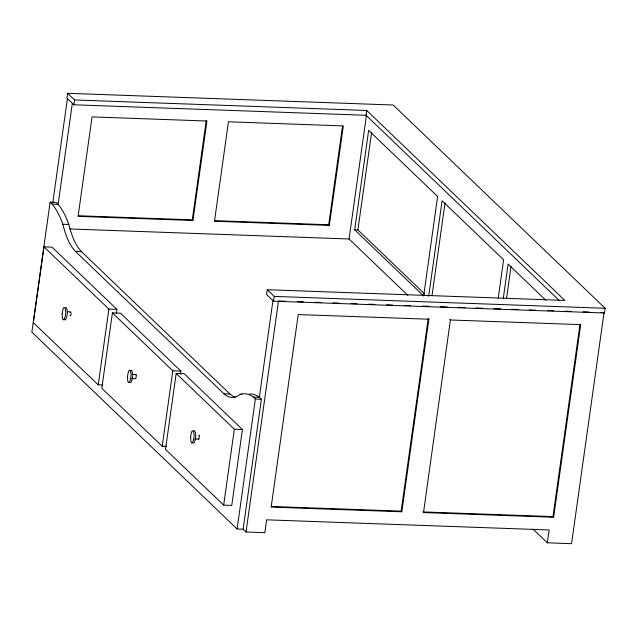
<?xml version="1.0" encoding="UTF-8"?>
<svg xmlns="http://www.w3.org/2000/svg" width="637" height="637" viewBox="0 0 637 637"><rect width="100%" height="100%" fill="white"/><g stroke="black" fill="none" stroke-linecap="round" stroke-linejoin="round"><path stroke-width="0.96" d="M81.369 251.472A85.254 29.119 -87.9 0 1 68.844 224.479A112.335 38.363 -87.9 0 0 58.142 204.366L56.12 202.415L50.116 202.2L31.85 332.148L237.107 528.981L243.119 529.196L246.025 531.983L264.857 532.659L266.656 519.824L549.15 529.976L547.342 542.812L571.556 543.687L604.043 312.56L601.065 312.456M116.388 313.316L116.937 309.383L52.067 247.172L43.993 246.885L33.347 322.64L98.225 384.852L102.708 385.011M67.649 93.313L74.593 99.969L366.745 110.472L564.828 300.425L267.293 289.731L266.616 294.541L273.56 301.197L604.489 312.99L605.15 308.284L393.188 105.017L67.649 93.313L66.973 98.13L73.916 104.787L366.068 115.289L559.127 300.417M52.775 202.765L67.418 98.56M72.347 103.282L58.142 204.35L52.138 204.135L50.116 202.2M73.916 104.787L74.593 99.969M98.225 384.852L108.871 309.096L43.993 246.885M180.47 374.038L180.884 371.1L120.481 313.181L112.407 312.894L101.816 388.291L162.212 446.219L166.695 446.378M192.955 220.49L78.088 216.357L92.07 116.89L206.937 121.022L192.955 220.49L192.286 219.845L206.261 120.377M162.212 446.219L172.81 370.814L112.407 312.894M176.17 373.449L165.501 449.364L223.667 505.141L231.741 505.436L242.41 429.513L184.244 373.736L176.17 373.449L234.336 429.227L242.41 429.513M223.667 505.141L234.336 429.227M237.107 528.981L255.373 399.033L253.351 397.09A112.335 38.363 -87.9 0 0 240.205 394.311A85.254 29.119 -87.9 0 1 223.969 393.762M273.01 300.162L259.363 397.313L261.385 399.248L243.119 529.196M273.56 301.197L274.236 296.388L267.293 289.731M246.025 531.983L278.488 300.959L278.942 301.389M329.345 225.387L214.478 221.262L228.46 121.794L343.327 125.919L329.345 225.387L328.676 224.75L342.515 126.261M366.068 115.289L366.745 110.472M407.784 295.305L349.068 238.994L366.514 114.843M354.674 229.814L368.648 130.346L437.627 196.483L423.645 295.95L354.674 229.814L357.898 229.925L424.736 294.023M357.898 229.925L371.602 132.432M428.669 296.301L442.094 200.774L503.628 259.777L498.23 298.188M401.812 511.782L401.143 511.137L428.207 318.572L428.876 319.217L401.812 511.782L271.155 507.084L298.212 314.567L428.876 319.217M432.037 295.433L445.048 202.861M450.399 319.981L423.509 512.562L553.641 517.244L580.713 324.623L450.399 319.981L449.73 319.344M503.262 298.538L508.103 264.068L545.869 300.29M506.487 298.657L511.057 266.155M553.641 517.244L552.972 516.599L579.901 324.966M70.126 312.528C71.583 310.219 71.161 317.608 69.927 315.474M135.633 374.867L136.079 374.62L136.366 375.567L135.808 378.649L131.716 378.585M198.688 435.334L199.142 435.095L199.429 436.042L198.871 439.116L194.779 439.06M65.468 307.767L66.367 307.703C68.008 311.429 67.498 316.278 65.547 319.814L64.648 319.885L64.273 319.288M130.832 370.439L131.724 370.376C133.372 374.102 132.854 378.959 130.911 382.495L130.012 382.558M193.887 430.915L194.787 430.851C196.427 434.577 195.917 439.426 193.966 442.97L193.075 443.034M78.407 215.752L192.286 219.845M214.796 220.649L328.676 224.75M52.13 204.151A112.335 38.363 -87.9 0 1 62.848 224.232L68.852 224.455M69.672 228.954L349.068 238.994M274.236 296.388L605.15 308.284M279.484 300.998L285.44 301.205M297.352 301.635L303.308 301.842M315.211 302.272L321.167 302.479M333.079 302.909L339.035 303.116M350.947 303.546L356.903 303.753M368.815 304.175L374.771 304.39M386.675 304.812L392.631 305.027M404.543 305.449L410.499 305.664M422.411 306.086L429.354 306.333M440.271 306.723L447.222 306.97M458.138 307.36L465.09 307.607M476.006 307.997L482.95 308.244M493.874 308.634L500.817 308.881M511.734 309.271L518.685 309.518M529.602 309.908L535.558 310.115M547.47 310.545L553.426 310.752M565.33 311.182L571.285 311.389M583.197 311.819L589.153 312.026M108.871 309.096L116.937 309.383M67.618 311.78L70.572 311.883M172.81 370.814L180.884 371.1M131.994 374.421L135.936 374.564M240.205 394.319L241.925 394.383M253.351 397.09L259.363 397.313A112.335 38.363 -87.9 0 0 249.553 393.961M255.373 399.033L261.385 399.248M271.473 506.479L401.143 511.137M422.841 511.917L552.972 516.599M198.72 439.204L198.354 438.622M604.043 312.56L604.489 312.99M550.28 516.503L550.949 517.148M532.986 529.044L547.342 542.812M75.365 251.257A85.254 29.119 -87.9 0 1 62.832 224.264M235.276 397.193A85.254 29.119 -87.9 0 1 229.981 393.977M62.131 313.858L62.338 318.261L63.007 319.822L63.907 319.758C65.85 316.223 66.367 311.366 64.719 307.639L63.827 307.711L62.936 309.391L62.131 313.858M127.496 376.539L127.703 380.934L128.371 382.503L129.263 382.439C131.214 378.896 131.724 374.046 130.083 370.32L129.184 370.384L128.3 372.064L127.496 376.539M190.559 437.014L191.052 442.381L191.864 443.153L192.326 442.906C194.277 439.371 194.787 434.522 193.146 430.787L192.247 430.859L191.363 432.539L190.559 437.014M81.361 251.527L75.357 251.312L223.961 393.817L229.973 394.032L81.361 251.527"/></g></svg>
